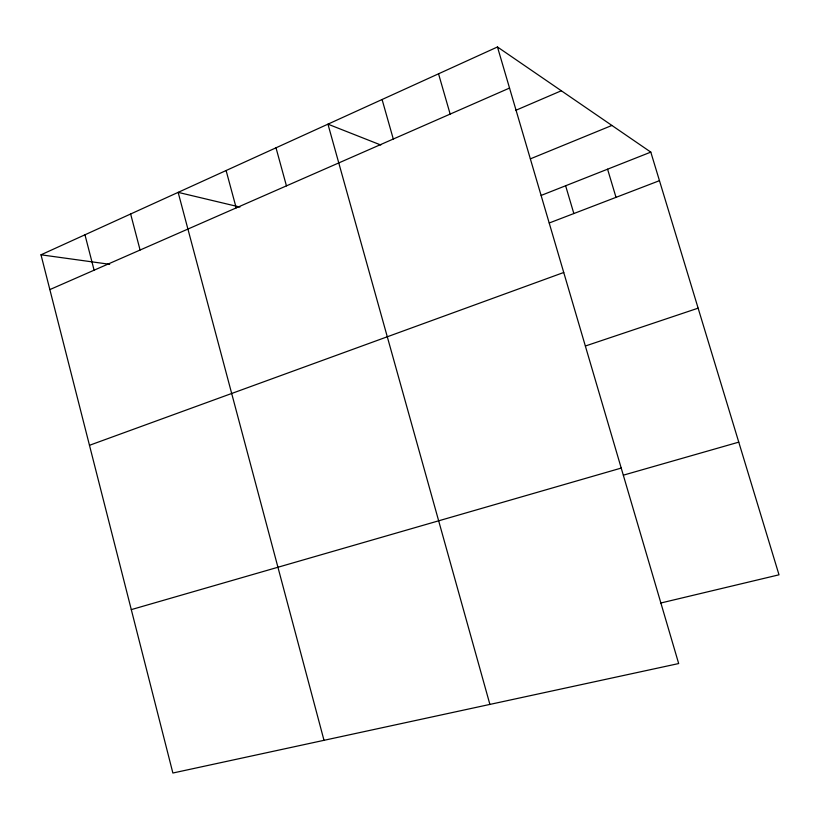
<?xml version="1.0" encoding="UTF-8"?>
<svg xmlns="http://www.w3.org/2000/svg" width="820" height="820" viewBox="0 0 820 820"><rect width="100%" height="100%" fill="white"/><g stroke="black" fill="none" stroke-linecap="round" stroke-linejoin="round"><path stroke-width="1.23" d="M497.463 46.976L678.673 663.554L172.876 773.024L41 254.805L497.463 46.976L650.803 152.12L779 574.81L660.479 603.089M49.856 289.593L509.538 88.058M515.688 110.362L561.331 90.764M530.376 158.854L611.904 125.45M541.179 195.416L650.803 152.12M549.277 222.978L659.464 180.677M89.472 445.301L563.74 272.486M585.429 345.989L698.127 308.166M131.292 609.619L621.222 468.077M623.395 475.159L738.769 442.144M41 254.805L109.675 264.296M239.911 207.07L178.145 192.362L324.002 740.316M380.798 145.007L327.949 124.158L489.899 704.411M607.579 169.197L616.015 197.353M565.626 185.761L573.846 213.548M438.536 73.8L450.159 114.082M382.079 99.507L393.292 139.021M276.002 147.805L286.446 185.863M226.105 170.529L236.201 207.89M130.636 213.989L140.087 250.028M84.962 234.797L94.105 270.19"/></g></svg>
